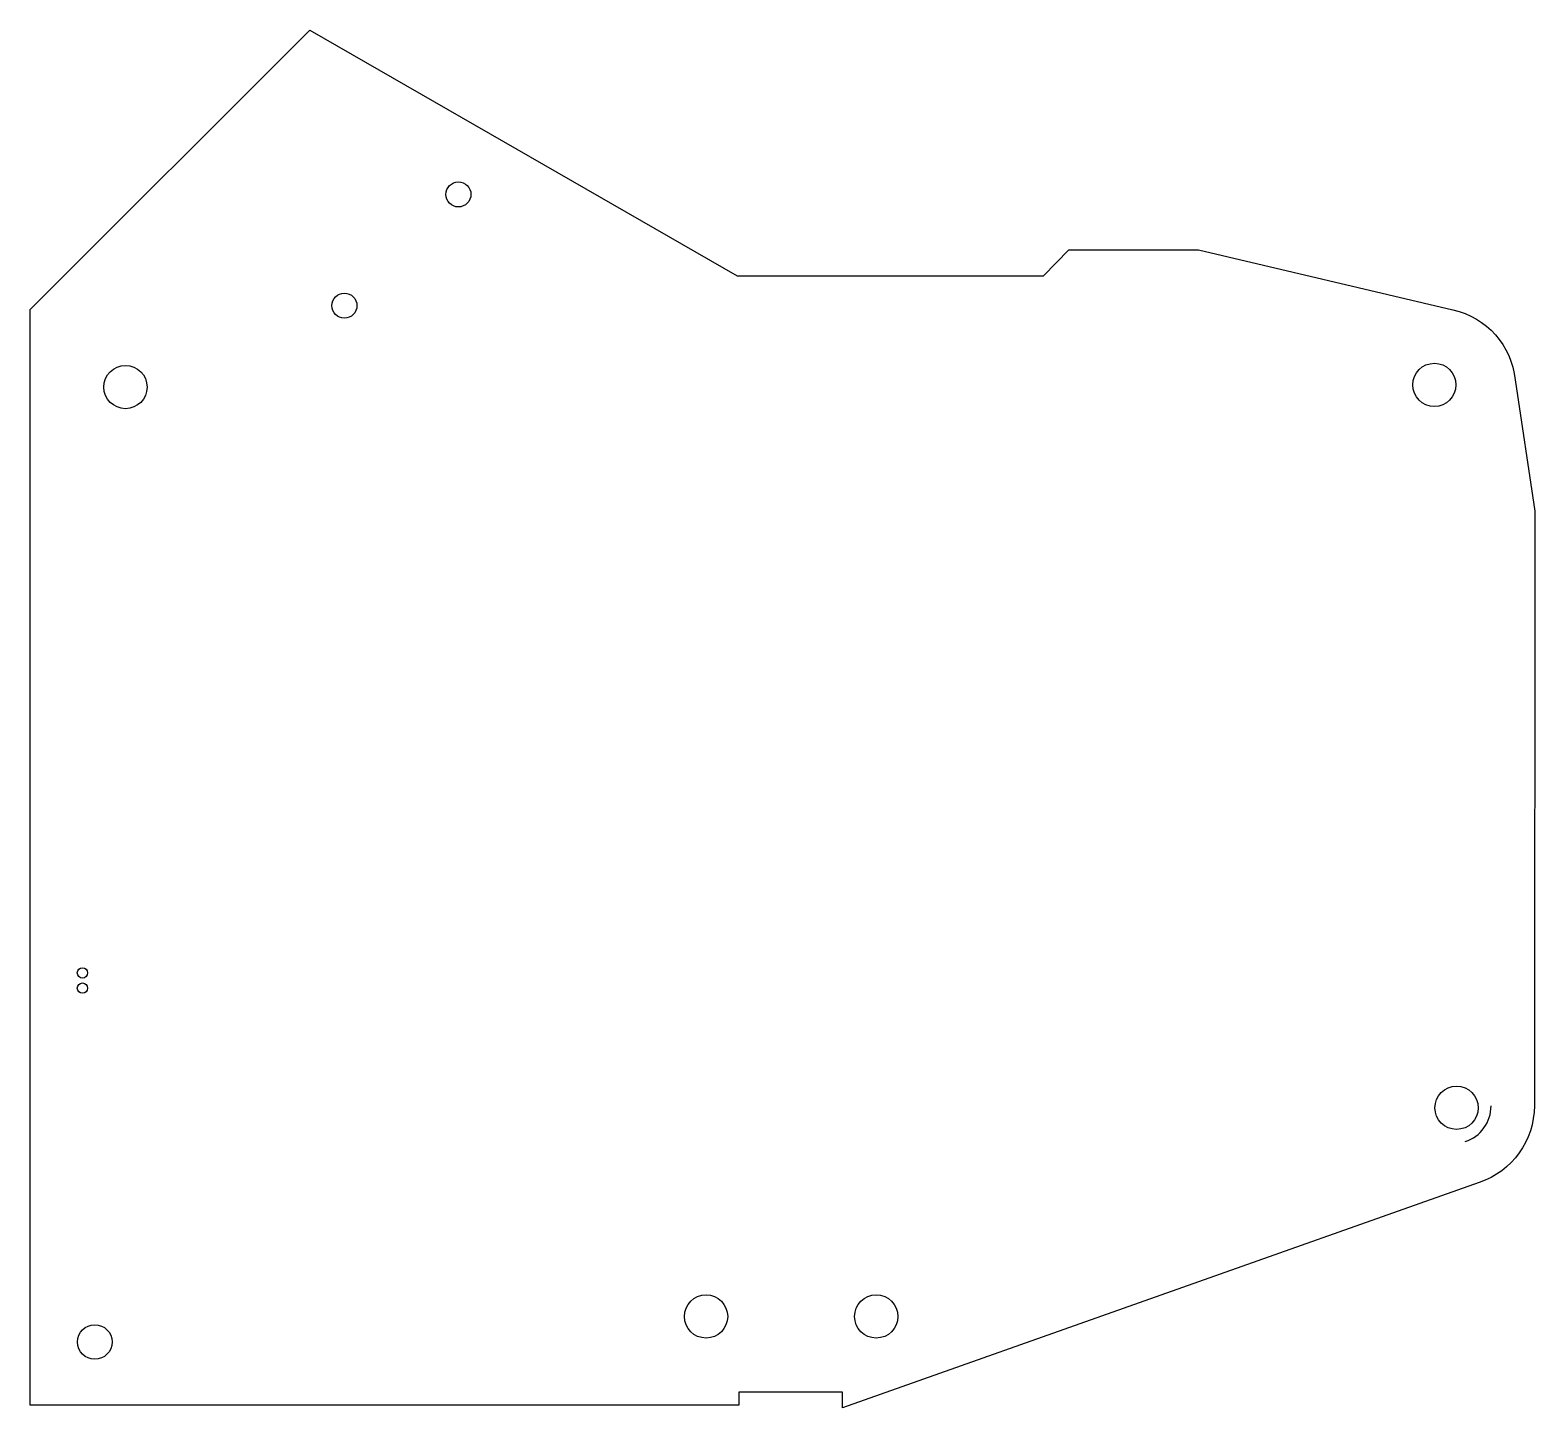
# Model space of a CAD drawing. Header units: millimetres. Extents: x -87 to 87, y -79 to 80.
import ezdxf

# ---------------------------------------------------------------- set-up
doc = ezdxf.new("R2010")
doc.units = ezdxf.units.MM
doc.layers.get('0').update_dxf_attribs({"linetype": 'CONTINUOUS'})

msp = doc.modelspace()

# ---------------------------------------------------------------- linework, layer by layer
msp.add_lwpolyline([(87, 24.48), (86.93, -44.24, -0.322014), (80.56, -53.12), (6.94, -79.18), (6.94, -77.36), (-5.06, -77.36), (-5.06, -78.86), (-81.55, -78.86), (-87, -78.86), (-86.99, -46.41), (-86.99, 43.49), (-86.99, 47.82), (-54.67, 80.11), (-5.24, 51.7), (30.16, 51.7), (33.09, 54.7), (48.11, 54.7), (77.51, 47.76, -0.326911), (84.7, 39.67)], format="xyb", close=True)
for centre, radius in [((-37.47, 61.11), 1.45), ((-50.65, 48.25), 1.45), ((-75.97, 38.84), 2.5), ((75.37, 39.09), 2.5), ((-80.94, -28.89), 0.6), ((-80.94, -30.65), 0.6), ((77.94, -44.48), 2.5), ((-8.84, -68.61), 2.5), ((10.84, -68.61), 2.5), ((-79.52, -71.56), 2)]:
    msp.add_circle(centre, radius)
msp.add_arc((77.57, -44.26), 4.36, -71.6907, 0.1466)

doc.saveas('drawing.dxf')
